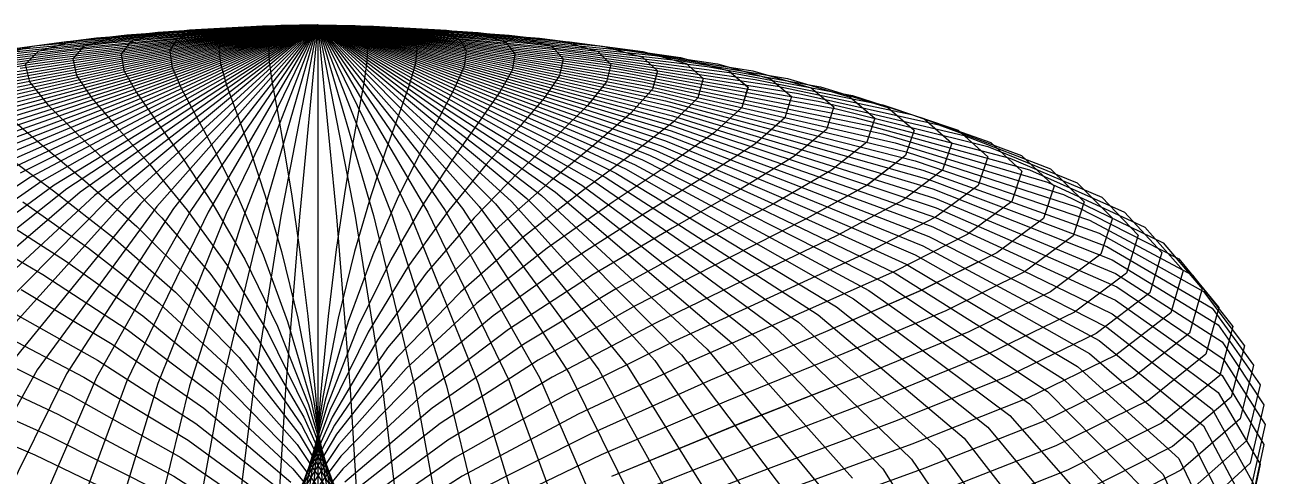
# Model space of a CAD drawing. Header units: metres. Extents: x -281 to 281, y -200 to 200.
# Drawn here: x -87 to 281.2, y 65.9 to 200 of the extents above; entities that cross this region are included whole.
import ezdxf

# ---------------------------------------------------------------- set-up
doc = ezdxf.new("R2010")
doc.units = ezdxf.units.M

msp = doc.modelspace()

# ---------------------------------------------------------------- linework, layer by layer
for p, q in [((0, 200), (-105.45, 171.45)), ((0, 200), (-105.31, 169.96)), ((0, 200), (-105.31, 172.94)), ((0, 200), (-104.87, 168.47)), ((0, 200), (-104.87, 174.43)), ((0, 200), (-104.15, 166.99)), ((0, 200), (-104.15, 175.91)), ((0, 200), (-103.15, 165.52)), ((0, 200), (-103.15, 177.38)), ((0, 200), (-101.86, 164.07)), ((0, 200), (-101.86, 178.83)), ((0, 200), (-100.29, 162.64)), ((0, 200), (-100.29, 180.26)), ((0, 200), (-98.45, 161.24)), ((0, 200), (-98.45, 181.66)), ((0, 200), (-96.33, 159.86)), ((0, 200), (-96.33, 183.04)), ((0, 200), (-93.96, 158.51)), ((0, 200), (-93.96, 184.39)), ((0, 200), (-91.32, 157.2)), ((0, 200), (-91.32, 185.7)), ((0, 200), (-88.44, 155.93)), ((0, 200), (-88.44, 186.97)), ((0, 200), (-85.31, 154.7)), ((0, 200), (-85.31, 188.2)), ((0, 200), (-81.95, 153.51)), ((0, 200), (-81.95, 189.39)), ((0, 200), (-78.36, 152.38)), ((0, 200), (-78.36, 190.52)), ((0, 200), (-74.56, 151.3)), ((0, 200), (-74.56, 191.6)), ((0, 200), (-70.56, 150.27)), ((0, 200), (-70.56, 192.63)), ((0, 200), (-66.36, 149.3)), ((0, 200), (-66.36, 193.6)), ((0, 200), (-61.98, 148.39)), ((0, 200), (-61.98, 194.51)), ((0, 200), (-57.43, 147.55)), ((0, 200), (-57.43, 195.35)), ((0, 200), (-52.72, 146.77)), ((0, 200), (-52.72, 196.13)), ((0, 200), (-47.87, 146.06)), ((0, 200), (-47.87, 196.84)), ((-27.29, 198.98), (-47.52, 197.76)), ((0, 200), (-42.89, 145.41)), ((0, 200), (-42.89, 197.49)), ((-21.92, 199.33), (-38.17, 198.42)), ((0, 200), (-37.79, 144.84)), ((0, 200), (-37.79, 198.06)), ((-28.72, 198.94), (-37.1, 197.71)), ((0, 200), (-32.59, 144.34)), ((0, 200), (-32.59, 198.56)), ((-16.5, 199.6), (-28.72, 198.94)), ((0, 200), (-27.29, 143.92)), ((0, 200), (-27.29, 198.98)), ((-19.19, 199.3), (-24.79, 198.23)), ((0, 200), (-21.92, 143.57)), ((0, 200), (-21.92, 199.33)), ((-11.02, 199.79), (-19.19, 199.3)), ((0, 200), (-16.5, 143.3)), ((0, 200), (-16.5, 199.6)), ((-9.61, 199.53), (-12.41, 198.55)), ((0, 200), (-11.02, 143.11)), ((0, 200), (-11.02, 199.79)), ((-5.52, 199.91), (-9.61, 199.53)), ((0, 200), (-5.52, 142.99)), ((0, 200), (-5.52, 199.91)), ((0, 200), (0, 199.95)), ((0, 200), (5.52, 199.91)), ((0, 200), (11.02, 199.79)), ((0, 200), (16.5, 199.6)), ((0, 200), (21.92, 199.33)), ((0, 200), (27.29, 198.98)), ((0, 200), (32.59, 198.56)), ((0, 200), (37.79, 198.06)), ((0, 200), (42.89, 197.49)), ((0, 200), (47.87, 196.84)), ((0, 200), (52.73, 196.13)), ((0, 200), (57.43, 195.35)), ((0, 200), (61.98, 194.51)), ((0, 200), (66.36, 193.6)), ((0, 200), (70.56, 192.63)), ((0, 200), (74.56, 191.6)), ((0, 200), (78.36, 190.52)), ((0, 200), (81.95, 189.39)), ((0, 200), (85.31, 188.2)), ((0, 200), (88.44, 186.97)), ((0, 200), (91.32, 185.7)), ((0, 200), (93.96, 184.39)), ((0, 200), (96.33, 183.04)), ((0, 200), (98.45, 181.66)), ((0, 200), (100.29, 180.26)), ((0, 200), (101.86, 178.83)), ((0, 200), (103.15, 177.38)), ((0, 200), (104.15, 175.91)), ((0, 200), (104.87, 174.43)), ((0, 200), (105.31, 172.94)), ((0, 200), (105.45, 171.45)), ((0, 200), (105.31, 169.96)), ((0, 200), (104.87, 168.47)), ((0, 200), (104.15, 166.99)), ((0, 200), (103.15, 165.52)), ((0, 200), (101.86, 164.07)), ((0, 200), (100.29, 162.64)), ((0, 200), (98.45, 161.24)), ((0, 200), (96.33, 159.86)), ((0, 200), (93.96, 158.51)), ((0, 200), (91.32, 157.2)), ((0, 200), (88.44, 155.93)), ((0, 200), (85.31, 154.7)), ((0, 200), (81.95, 153.51)), ((0, 200), (78.36, 152.38)), ((0, 200), (74.56, 151.3)), ((0, 200), (70.56, 150.27)), ((0, 200), (66.36, 149.3)), ((0, 200), (61.98, 148.39)), ((0, 200), (57.43, 147.55)), ((0, 200), (52.73, 146.77)), ((0, 200), (47.87, 146.06)), ((0, 200), (42.89, 145.41)), ((0, 200), (37.79, 144.84)), ((0, 200), (32.59, 144.34)), ((0, 200), (27.29, 143.92)), ((0, 200), (21.92, 143.57)), ((0, 200), (16.5, 143.3)), ((0, 200), (11.02, 143.11)), ((0, 200), (5.52, 142.99)), ((0, 200), (0, 142.95)), ((0, 200), (0, 199.95)), ((0, 200), (5.52, 199.91)), ((0, 200), (11.02, 199.79)), ((0, 200), (16.5, 199.6)), ((0, 200), (21.92, 199.33)), ((0, 200), (27.29, 198.98)), ((0, 200), (32.59, 198.56)), ((0, 200), (37.79, 198.06)), ((0, 200), (42.89, 197.49)), ((0, 200), (47.87, 196.84)), ((0, 200), (52.73, 196.13)), ((0, 200), (57.43, 195.35)), ((0, 200), (61.98, 194.51)), ((0, 200), (66.36, 193.6)), ((0, 200), (70.56, 192.63)), ((0, 200), (74.56, 191.6)), ((0, 200), (78.37, 190.52)), ((0, 200), (81.95, 189.39)), ((0, 200), (85.31, 188.2)), ((0, 200), (88.44, 186.97)), ((0, 200), (91.32, 185.7)), ((0, 200), (93.96, 184.39)), ((0, 200), (96.33, 183.04)), ((0, 200), (98.45, 181.66)), ((0, 200), (100.29, 180.26)), ((0, 200), (101.86, 178.83)), ((0, 200), (103.15, 177.38)), ((0, 200), (104.15, 175.91)), ((0, 200), (104.87, 174.43)), ((0, 200), (105.31, 172.94)), ((0, 200), (105.45, 171.45)), ((0, 200), (105.31, 169.96)), ((0, 200), (104.87, 168.47)), ((0, 200), (104.15, 166.99)), ((0, 200), (103.15, 165.52)), ((0, 200), (101.86, 164.07)), ((0, 200), (100.29, 162.64)), ((0, 200), (98.45, 161.24)), ((0, 200), (96.33, 159.86)), ((0, 200), (93.96, 158.51)), ((0, 200), (91.32, 157.2)), ((0, 200), (88.44, 155.93)), ((0, 200), (85.31, 154.7)), ((0, 200), (81.95, 153.51)), ((0, 200), (78.36, 152.38)), ((0, 200), (74.56, 151.3)), ((0, 200), (70.56, 150.27)), ((0, 200), (66.36, 149.3)), ((0, 200), (61.98, 148.39)), ((0, 200), (57.43, 147.55)), ((0, 200), (52.72, 146.77)), ((0, 200), (47.87, 146.06)), ((0, 200), (42.89, 145.41)), ((0, 200), (37.79, 144.84)), ((0, 200), (32.59, 144.34)), ((0, 200), (27.29, 143.92)), ((0, 200), (21.92, 143.57)), ((0, 200), (16.5, 143.3)), ((0, 200), (11.02, 143.11)), ((0, 200), (5.52, 142.99)), ((0, 199.95), (0, 199.6)), ((0, 199.95), (0, 199.6)), ((0, 199.6), (0, 198.65)), ((0, 199.6), (0, 198.65)), ((5.52, 199.91), (9.61, 199.53)), ((5.52, 199.91), (9.61, 199.53)), ((9.61, 199.53), (12.41, 198.55)), ((9.61, 199.53), (12.41, 198.55)), ((11.02, 199.79), (19.19, 199.3)), ((11.02, 199.79), (19.19, 199.3)), ((16.5, 199.6), (28.72, 198.94)), ((16.5, 199.6), (28.72, 198.94)), ((19.19, 199.3), (24.79, 198.23)), ((19.19, 199.3), (24.79, 198.23)), ((21.92, 199.33), (38.17, 198.42)), ((21.92, 199.33), (38.17, 198.42)), ((27.29, 198.98), (47.52, 197.76)), ((27.29, 198.98), (47.52, 197.76)), ((28.72, 198.94), (37.1, 197.71)), ((28.72, 198.94), (37.1, 197.71)), ((-57.43, 195.35), (-100, 190.89)), ((-52.72, 196.13), (-91.8, 192.37)), ((-65.8, 196.01), (-84.99, 193.57)), ((-47.87, 196.84), (-83.35, 193.71)), ((-42.89, 197.49), (-74.68, 194.93)), ((-56.73, 196.96), (-73.28, 194.91)), ((-61.38, 196.04), (-69.57, 193.53)), ((-37.79, 198.06), (-65.8, 196.01)), ((-47.52, 197.76), (-61.38, 196.04)), ((-32.59, 198.56), (-56.73, 196.96)), ((-49.31, 196.98), (-55.89, 194.7)), ((-38.17, 198.42), (-49.31, 196.98)), ((-42.05, 195.62), (-44, 192.36)), ((-37.1, 197.71), (-42.05, 195.62)), ((-28.1, 196.27), (-29.4, 193.13)), ((-24.79, 198.23), (-28.1, 196.27)), ((-14.07, 196.67), (-14.72, 193.6)), ((-12.41, 198.55), (-14.07, 196.67)), ((0, 198.65), (0, 196.8)), ((0, 198.65), (0, 196.8)), ((0, 196.8), (0, 193.75)), ((0, 196.8), (0, 193.75)), ((12.41, 198.55), (14.07, 196.67)), ((12.41, 198.55), (14.07, 196.67)), ((14.07, 196.67), (14.72, 193.6)), ((14.07, 196.67), (14.72, 193.6)), ((24.79, 198.23), (28.1, 196.27)), ((24.79, 198.23), (28.1, 196.27)), ((28.1, 196.27), (29.4, 193.13)), ((28.1, 196.27), (29.4, 193.13)), ((32.59, 198.56), (56.74, 196.96)), ((32.59, 198.56), (56.74, 196.96)), ((37.1, 197.71), (42.05, 195.62)), ((37.1, 197.71), (42.05, 195.62)), ((37.79, 198.06), (65.8, 196.01)), ((37.79, 198.06), (65.8, 196.01)), ((38.17, 198.42), (49.31, 196.98)), ((38.17, 198.42), (49.31, 196.98)), ((42.05, 195.62), (44, 192.36)), ((42.05, 195.62), (44, 192.36)), ((42.89, 197.49), (74.68, 194.93)), ((42.89, 197.49), (74.68, 194.93)), ((47.52, 197.76), (61.38, 196.04)), ((47.52, 197.76), (61.38, 196.04)), ((47.87, 196.84), (83.35, 193.71)), ((47.87, 196.84), (83.35, 193.71)), ((49.31, 196.98), (55.89, 194.7)), ((49.31, 196.98), (55.89, 194.7)), ((52.73, 196.13), (91.8, 192.37)), ((52.73, 196.13), (91.8, 192.37)), ((56.74, 196.96), (73.28, 194.91)), ((56.74, 196.96), (73.28, 194.91)), ((57.43, 195.35), (100, 190.89)), ((57.43, 195.35), (100, 190.89)), ((61.38, 196.04), (69.57, 193.53)), ((61.38, 196.04), (69.57, 193.53)), ((65.8, 196.01), (84.99, 193.57)), ((65.8, 196.01), (84.99, 193.57)), ((-74.56, 191.6), (-129.82, 183.78)), ((-70.56, 192.63), (-122.85, 185.73)), ((-66.36, 193.6), (-115.54, 187.57)), ((-61.98, 194.51), (-107.92, 189.29)), ((-83.35, 193.71), (-107.66, 190.31)), ((-74.68, 194.93), (-96.46, 192.04)), ((-84.99, 193.57), (-96.33, 190.42)), ((-83.06, 192.1), (-86.91, 188.24)), ((-73.28, 194.91), (-83.06, 192.1)), ((-69.57, 193.53), (-72.79, 189.92)), ((-55.89, 194.7), (-58.47, 191.29)), ((-44, 192.36), (-43.36, 187.65)), ((-29.4, 193.13), (-28.97, 188.51)), ((-14.72, 193.6), (-14.51, 189.03)), ((0, 193.75), (0, 189.2)), ((0, 193.75), (0, 189.2)), ((14.72, 193.6), (14.51, 189.03)), ((14.72, 193.6), (14.51, 189.03)), ((29.4, 193.13), (28.98, 188.51)), ((29.4, 193.13), (28.98, 188.51)), ((44, 192.36), (43.36, 187.65)), ((44, 192.36), (43.37, 187.65)), ((55.89, 194.7), (58.48, 191.29)), ((55.89, 194.7), (58.48, 191.29)), ((61.98, 194.51), (107.92, 189.29)), ((61.98, 194.51), (107.92, 189.29)), ((66.36, 193.6), (115.54, 187.57)), ((66.36, 193.6), (115.54, 187.57)), ((69.57, 193.53), (72.79, 189.92)), ((69.57, 193.53), (72.79, 189.92)), ((70.56, 192.63), (122.85, 185.73)), ((70.56, 192.63), (122.85, 185.73)), ((73.28, 194.91), (83.06, 192.1)), ((73.28, 194.91), (83.07, 192.1)), ((74.56, 191.6), (129.82, 183.78)), ((74.56, 191.6), (129.83, 183.78)), ((74.68, 194.93), (96.46, 192.04)), ((74.68, 194.93), (96.46, 192.04)), ((83.06, 192.1), (86.91, 188.24)), ((83.07, 192.1), (86.91, 188.24)), ((83.35, 193.71), (107.66, 190.31)), ((83.35, 193.71), (107.67, 190.31)), ((84.99, 193.57), (96.33, 190.42)), ((84.99, 193.57), (96.33, 190.42)), ((91.8, 192.37), (118.58, 188.4)), ((91.8, 192.37), (118.58, 188.4)), ((96.46, 192.04), (109.33, 188.5)), ((96.46, 192.04), (109.33, 188.5)), ((-85.31, 188.2), (-148.54, 177.34)), ((-81.95, 189.39), (-142.68, 179.58)), ((-78.36, 190.52), (-136.44, 181.73)), ((-86.91, 188.24), (-85.66, 183.03)), ((-72.79, 189.92), (-71.74, 184.91)), ((-58.47, 191.29), (-57.63, 186.45)), ((-28.97, 188.51), (-27.11, 182.1)), ((-14.51, 189.03), (-13.57, 182.66)), ((0, 189.2), (0, 182.85)), ((0, 189.2), (0, 182.85)), ((14.51, 189.03), (13.57, 182.66)), ((14.51, 189.03), (13.57, 182.66)), ((28.98, 188.51), (27.11, 182.1)), ((28.98, 188.51), (27.11, 182.1)), ((58.48, 191.29), (57.63, 186.45)), ((58.48, 191.29), (57.63, 186.45)), ((72.79, 189.92), (71.74, 184.91)), ((72.79, 189.92), (71.75, 184.91)), ((78.36, 190.52), (136.44, 181.73)), ((78.37, 190.52), (136.44, 181.73)), ((81.95, 189.39), (142.68, 179.58)), ((81.95, 189.39), (142.68, 179.58)), ((85.31, 188.2), (148.54, 177.34)), ((85.31, 188.2), (148.54, 177.34)), ((86.91, 188.24), (85.66, 183.03)), ((86.91, 188.24), (85.66, 183.03)), ((96.33, 190.42), (100.79, 186.28)), ((96.33, 190.42), (100.79, 186.28)), ((100, 190.89), (129.16, 186.31)), ((100, 190.89), (129.16, 186.31)), ((107.66, 190.31), (122.03, 186.34)), ((107.67, 190.31), (122.03, 186.34)), ((107.92, 189.29), (139.39, 184.04)), ((107.92, 189.29), (139.39, 184.04)), ((109.33, 188.5), (114.39, 184.02)), ((109.33, 188.5), (114.4, 184.02)), ((118.58, 188.4), (134.4, 183.94)), ((118.58, 188.4), (134.4, 183.94)), ((-71.74, 184.91), (-67.12, 178.2)), ((-57.63, 186.45), (-53.92, 179.87)), ((-43.36, 187.65), (-40.57, 181.17)), ((43.36, 187.65), (40.57, 181.17)), ((43.37, 187.65), (40.57, 181.17)), ((57.63, 186.45), (53.92, 179.87)), ((57.63, 186.45), (53.92, 179.87)), ((71.74, 184.91), (67.12, 178.2)), ((71.75, 184.91), (67.13, 178.2)), ((88.44, 186.97), (153.98, 175.01)), ((88.44, 186.97), (153.98, 175.01)), ((91.32, 185.7), (159, 172.6)), ((91.32, 185.7), (159, 172.6)), ((93.96, 184.39), (163.59, 170.12)), ((93.96, 184.39), (163.59, 170.12)), ((100.79, 186.28), (99.34, 180.83)), ((100.79, 186.28), (99.34, 180.83)), ((115.54, 187.57), (149.24, 181.6)), ((115.54, 187.57), (149.24, 181.6)), ((122.03, 186.34), (127.68, 181.49)), ((122.03, 186.34), (127.69, 181.49)), ((122.85, 185.73), (158.68, 179)), ((122.85, 185.73), (158.69, 179)), ((129.16, 186.31), (146.4, 181.31)), ((129.16, 186.31), (146.4, 181.31)), ((-85.66, 183.03), (-80.14, 176.17)), ((-40.57, 181.17), (-36.04, 172.63)), ((-27.11, 182.1), (-24.08, 173.61)), ((-13.57, 182.66), (-12.06, 174.2)), ((0, 182.85), (0, 174.4)), ((0, 182.85), (0, 174.4)), ((13.57, 182.66), (12.06, 174.2)), ((13.57, 182.66), (12.06, 174.2)), ((27.11, 182.1), (24.08, 173.61)), ((27.11, 182.1), (24.08, 173.61)), ((40.57, 181.17), (36.04, 172.63)), ((40.57, 181.17), (36.04, 172.63)), ((85.66, 183.03), (80.14, 176.17)), ((85.66, 183.03), (80.14, 176.17)), ((99.34, 180.83), (92.94, 173.78)), ((99.34, 180.83), (92.94, 173.78)), ((96.33, 183.04), (167.73, 167.56)), ((96.33, 183.04), (167.73, 167.56)), ((98.45, 181.66), (171.41, 164.95)), ((98.45, 181.66), (171.41, 164.95)), ((114.39, 184.02), (112.75, 178.31)), ((114.4, 184.02), (112.75, 178.31)), ((127.68, 181.49), (125.85, 175.47)), ((127.69, 181.49), (125.85, 175.47)), ((129.82, 183.78), (167.69, 176.24)), ((129.83, 183.78), (167.69, 176.24)), ((134.4, 183.94), (140.62, 178.68)), ((134.4, 183.94), (140.63, 178.68)), ((136.44, 181.73), (176.24, 173.34)), ((136.44, 181.73), (176.24, 173.34)), ((139.39, 184.04), (158, 178.47)), ((139.39, 184.04), (158, 178.47)), ((146.4, 181.31), (153.18, 175.6)), ((146.4, 181.31), (153.18, 175.6)), ((149.24, 181.6), (169.16, 175.41)), ((149.24, 181.6), (169.16, 175.41)), ((-67.12, 178.2), (-59.63, 169.49)), ((-53.92, 179.87), (-47.9, 171.25)), ((53.92, 179.87), (47.9, 171.25)), ((53.92, 179.87), (47.9, 171.25)), ((67.12, 178.2), (59.63, 169.49)), ((67.13, 178.2), (59.63, 169.49)), ((100.29, 180.26), (174.61, 162.29)), ((100.29, 180.26), (174.61, 162.29)), ((101.86, 178.83), (177.34, 159.58)), ((101.86, 178.83), (177.34, 159.58)), ((103.15, 177.38), (179.59, 156.83)), ((103.15, 177.38), (179.59, 156.83)), ((112.75, 178.31), (105.49, 171.05)), ((112.75, 178.31), (105.49, 171.05)), ((140.62, 178.68), (138.6, 172.32)), ((140.63, 178.68), (138.6, 172.32)), ((142.68, 179.58), (184.3, 170.29)), ((142.68, 179.58), (184.3, 170.29)), ((148.54, 177.34), (191.86, 167.12)), ((148.54, 177.34), (191.86, 167.12)), ((158, 178.47), (165.31, 172.26)), ((158, 178.47), (165.32, 172.26)), ((158.68, 179), (179.86, 172.14)), ((158.69, 179), (179.86, 172.14)), ((-92.94, 173.78), (-82.57, 164.84)), ((-80.14, 176.17), (-71.2, 167.35)), ((-24.08, 173.61), (-20.18, 162.74)), ((-12.06, 174.2), (-10.1, 163.35)), ((0, 174.4), (0, 163.55)), ((0, 174.4), (0, 163.55)), ((12.06, 174.2), (10.1, 163.35)), ((12.06, 174.2), (10.1, 163.35)), ((24.08, 173.61), (20.18, 162.74)), ((24.08, 173.61), (20.18, 162.74)), ((80.14, 176.17), (71.2, 167.35)), ((80.14, 176.17), (71.2, 167.35)), ((92.94, 173.78), (82.57, 164.84)), ((92.94, 173.78), (82.57, 164.84)), ((104.15, 175.91), (181.34, 154.05)), ((104.15, 175.91), (181.34, 154.05)), ((104.87, 174.43), (182.59, 151.24)), ((104.87, 174.43), (182.59, 151.24)), ((125.85, 175.47), (117.74, 167.97)), ((125.85, 175.47), (117.74, 167.97)), ((153.18, 175.6), (150.97, 168.87)), ((153.18, 175.6), (150.98, 168.87)), ((153.98, 175.01), (198.89, 163.81)), ((153.98, 175.01), (198.89, 163.81)), ((167.69, 176.24), (190.07, 168.68)), ((167.69, 176.24), (190.07, 168.68)), ((169.16, 175.41), (177, 168.68)), ((169.16, 175.41), (177, 168.68)), ((176.24, 173.34), (199.76, 165.04)), ((176.24, 173.34), (199.76, 165.04)), ((-59.63, 169.49), (-49.96, 158.49)), ((-47.9, 171.25), (-40.14, 160.31)), ((-36.04, 172.63), (-30.2, 161.72)), ((36.04, 172.63), (30.2, 161.72)), ((36.04, 172.63), (30.2, 161.72)), ((47.9, 171.25), (40.14, 160.3)), ((47.9, 171.25), (40.14, 160.3)), ((59.63, 169.49), (49.97, 158.49)), ((59.63, 169.49), (49.97, 158.49)), ((105.49, 171.05), (93.71, 161.95)), ((105.49, 171.05), (93.71, 161.95)), ((105.31, 172.94), (183.35, 148.43)), ((105.31, 172.94), (183.35, 148.43)), ((105.31, 169.96), (183.35, 142.77)), ((105.31, 169.96), (183.35, 142.77)), ((105.45, 171.45), (183.6, 145.6)), ((105.45, 171.45), (183.6, 145.6)), ((138.6, 172.32), (129.68, 164.56)), ((138.6, 172.32), (129.68, 164.56)), ((159, 172.6), (205.38, 160.4)), ((159, 172.6), (205.38, 160.4)), ((165.31, 172.26), (162.93, 165.14)), ((165.32, 172.26), (162.94, 165.14)), ((163.59, 170.12), (211.3, 156.88)), ((163.59, 170.12), (211.3, 156.88)), ((179.86, 172.14), (188.19, 164.85)), ((179.86, 172.14), (188.19, 164.85)), ((184.3, 170.29), (208.9, 161.21)), ((184.3, 170.29), (208.9, 161.21)), ((-71.2, 167.35), (-59.66, 156.28)), ((71.2, 167.35), (59.66, 156.28)), ((71.2, 167.35), (59.66, 156.28)), ((104.15, 166.99), (181.34, 137.15)), ((104.15, 166.99), (181.34, 137.15)), ((117.74, 167.97), (104.6, 158.7)), ((117.74, 167.97), (104.6, 158.7)), ((104.87, 168.47), (182.59, 139.96)), ((104.87, 168.47), (182.59, 139.95)), ((150.97, 168.87), (141.25, 160.83)), ((150.98, 168.87), (141.25, 160.83)), ((167.73, 167.56), (216.65, 153.27)), ((167.73, 167.56), (216.65, 153.26)), ((177, 168.68), (174.45, 161.12)), ((177, 168.68), (174.45, 161.12)), ((190.07, 168.68), (198.87, 160.8)), ((190.07, 168.68), (198.88, 160.8)), ((191.86, 167.12), (217.46, 157.23)), ((191.86, 167.12), (217.47, 157.23)), ((-82.57, 164.84), (-69.18, 153.69)), ((-20.18, 162.74), (-15.68, 149.18)), ((-10.1, 163.35), (-7.85, 149.79)), ((0, 163.55), (0, 150)), ((0, 163.55), (0, 150)), ((10.1, 163.35), (7.85, 149.79)), ((10.1, 163.35), (7.85, 149.79)), ((20.18, 162.74), (15.68, 149.18)), ((20.18, 162.74), (15.68, 149.18)), ((82.57, 164.84), (69.18, 153.69)), ((82.57, 164.84), (69.18, 153.69)), ((100.29, 162.64), (174.61, 128.91)), ((100.29, 162.64), (174.61, 128.91)), ((101.86, 164.07), (177.34, 131.62)), ((101.86, 164.07), (177.34, 131.62)), ((103.15, 165.52), (179.59, 134.37)), ((103.15, 165.52), (179.59, 134.37)), ((129.68, 164.56), (115.2, 155.11)), ((129.68, 164.56), (115.2, 155.11)), ((162.93, 165.14), (152.44, 156.78)), ((162.94, 165.14), (152.44, 156.78)), ((171.41, 164.95), (221.4, 149.57)), ((171.41, 164.95), (221.4, 149.56)), ((174.61, 162.29), (225.54, 145.79)), ((174.61, 162.29), (225.54, 145.79)), ((188.19, 164.85), (185.48, 156.84)), ((188.19, 164.85), (185.48, 156.84)), ((198.89, 163.81), (225.43, 153.09)), ((198.89, 163.81), (225.44, 153.08)), ((199.76, 165.04), (209.01, 156.53)), ((199.76, 165.04), (209.01, 156.53)), ((-93.71, 161.95), (-78.52, 150.71)), ((-49.96, 158.49), (-38.82, 144.89)), ((-40.14, 160.31), (-31.19, 146.72)), ((-30.2, 161.72), (-23.46, 148.15)), ((30.2, 161.72), (23.47, 148.15)), ((30.2, 161.72), (23.47, 148.15)), ((40.14, 160.3), (31.19, 146.72)), ((40.14, 160.3), (31.19, 146.72)), ((49.97, 158.49), (38.82, 144.89)), ((49.97, 158.49), (38.82, 144.89)), ((93.71, 161.95), (78.52, 150.71)), ((93.71, 161.95), (78.52, 150.71)), ((104.6, 158.7), (87.64, 147.36)), ((104.6, 158.7), (87.64, 147.36)), ((93.96, 158.51), (163.59, 121.08)), ((93.96, 158.51), (163.59, 121.08)), ((96.33, 159.86), (167.73, 123.64)), ((96.33, 159.86), (167.73, 123.64)), ((98.45, 161.24), (171.41, 126.25)), ((98.45, 161.24), (171.4, 126.25)), ((141.25, 160.83), (125.48, 151.17)), ((141.25, 160.83), (125.49, 151.17)), ((174.45, 161.12), (163.21, 152.43)), ((174.45, 161.12), (163.22, 152.43)), ((177.34, 159.58), (229.07, 141.95)), ((177.34, 159.58), (229.07, 141.95)), ((198.87, 160.8), (196.01, 152.3)), ((198.88, 160.8), (196.01, 152.29)), ((205.38, 160.4), (232.79, 148.8)), ((205.38, 160.4), (232.79, 148.8)), ((208.9, 161.21), (218.57, 152.05)), ((208.9, 161.21), (218.57, 152.05)), ((-85.31, 154.7), (-148.54, 113.86)), ((-59.66, 156.28), (-46.35, 142.66)), ((59.66, 156.28), (46.35, 142.66)), ((59.66, 156.28), (46.35, 142.66)), ((85.31, 154.7), (148.54, 113.86)), ((85.31, 154.7), (148.53, 113.86)), ((88.44, 155.93), (153.98, 116.19)), ((88.44, 155.93), (153.98, 116.19)), ((91.32, 157.2), (159, 118.6)), ((91.32, 157.2), (159, 118.6)), ((115.2, 155.11), (96.53, 143.65)), ((115.2, 155.11), (96.53, 143.65)), ((152.44, 156.78), (135.43, 146.9)), ((152.44, 156.78), (135.43, 146.9)), ((185.48, 156.84), (173.54, 147.79)), ((185.48, 156.84), (173.54, 147.79)), ((179.59, 156.83), (231.97, 138.06)), ((179.59, 156.83), (231.97, 138.05)), ((209.01, 156.53), (206, 147.51)), ((209.01, 156.53), (206, 147.51)), ((211.3, 156.88), (239.5, 144.38)), ((211.3, 156.88), (239.5, 144.38)), ((217.46, 157.23), (227.54, 147.38)), ((217.47, 157.23), (227.54, 147.38)), ((-81.95, 153.51), (-142.68, 111.62)), ((-78.36, 152.38), (-136.44, 109.47)), ((-74.56, 151.3), (-129.82, 107.42)), ((-69.18, 153.69), (-53.75, 140.04)), ((69.18, 153.69), (53.76, 140.04)), ((69.18, 153.69), (53.76, 140.04)), ((74.56, 151.3), (129.82, 107.42)), ((74.56, 151.3), (129.82, 107.42)), ((78.36, 152.38), (136.44, 109.47)), ((78.36, 152.38), (136.44, 109.47)), ((81.95, 153.51), (142.68, 111.62)), ((81.95, 153.51), (142.68, 111.62)), ((125.48, 151.17), (105.14, 139.59)), ((125.49, 151.17), (105.14, 139.59)), ((163.21, 152.43), (145, 142.31)), ((163.22, 152.43), (145, 142.31)), ((181.34, 154.05), (234.23, 134.12)), ((181.34, 154.05), (234.23, 134.12)), ((182.59, 151.24), (235.85, 130.15)), ((182.59, 151.24), (235.85, 130.15)), ((196.01, 152.3), (183.39, 142.87)), ((196.01, 152.29), (183.39, 142.87)), ((218.57, 152.05), (215.42, 142.49)), ((218.57, 152.05), (215.43, 142.49)), ((216.65, 153.27), (245.56, 139.85)), ((216.65, 153.26), (245.56, 139.85)), ((225.43, 153.09), (235.88, 142.52)), ((225.44, 153.08), (235.88, 142.52)), ((-70.56, 150.27), (-122.85, 105.47)), ((-66.36, 149.3), (-115.54, 103.63)), ((-61.98, 148.39), (-107.92, 101.91)), ((-57.43, 147.55), (-100, 100.31)), ((-87.64, 147.36), (-68.1, 133.65)), ((-78.52, 150.71), (-61.01, 137.03)), ((-23.46, 148.15), (-16.26, 131.62)), ((-15.68, 149.18), (-10.87, 132.64)), ((-7.85, 149.79), (-5.44, 133.25)), ((0, 150), (0, 133.45)), ((0, 150), (0, 133.45)), ((7.85, 149.79), (5.44, 133.25)), ((7.85, 149.79), (5.44, 133.25)), ((15.68, 149.18), (10.87, 132.64)), ((15.68, 149.18), (10.87, 132.64)), ((23.47, 148.15), (16.26, 131.62)), ((23.47, 148.15), (16.26, 131.62)), ((57.43, 147.55), (100, 100.31)), ((57.43, 147.55), (99.99, 100.31)), ((78.52, 150.71), (61.01, 137.03)), ((78.52, 150.71), (61.01, 137.03)), ((61.98, 148.39), (107.92, 101.91)), ((61.98, 148.39), (107.92, 101.91)), ((66.36, 149.3), (115.54, 103.63)), ((66.36, 149.3), (115.54, 103.63)), ((87.64, 147.36), (68.1, 133.65)), ((87.64, 147.36), (68.1, 133.65)), ((70.56, 150.27), (122.85, 105.47)), ((70.56, 150.27), (122.85, 105.47)), ((173.54, 147.79), (154.17, 137.41)), ((173.54, 147.79), (154.17, 137.41)), ((183.35, 148.43), (236.83, 126.15)), ((183.35, 148.43), (236.83, 126.15)), ((206, 147.51), (192.73, 137.69)), ((206, 147.51), (192.74, 137.69)), ((221.4, 149.57), (250.95, 135.2)), ((221.4, 149.56), (250.95, 135.2)), ((227.54, 147.38), (224.26, 137.26)), ((227.54, 147.38), (224.26, 137.26)), ((232.79, 148.8), (243.57, 137.5)), ((232.79, 148.8), (243.57, 137.5)), ((-96.52, 143.65), (-75, 129.9)), ((-52.72, 146.77), (-91.8, 98.83)), ((-47.87, 146.06), (-83.35, 97.49)), ((-42.89, 145.41), (-74.68, 96.27)), ((-37.79, 144.84), (-65.8, 95.19)), ((-32.59, 144.34), (-56.74, 94.24)), ((-27.29, 143.92), (-47.52, 93.44)), ((-38.82, 144.89), (-26.9, 128.39)), ((-31.19, 146.72), (-21.61, 130.2)), ((31.19, 146.72), (21.61, 130.2)), ((31.19, 146.72), (21.61, 130.2)), ((38.82, 144.89), (26.9, 128.39)), ((38.82, 144.89), (26.9, 128.39)), ((27.29, 143.92), (47.52, 93.44)), ((27.29, 143.92), (47.52, 93.44)), ((32.59, 144.34), (56.74, 94.24)), ((32.59, 144.34), (56.73, 94.24)), ((37.79, 144.84), (65.8, 95.19)), ((37.79, 144.84), (65.8, 95.19)), ((42.89, 145.41), (74.68, 96.27)), ((42.89, 145.41), (74.68, 96.27)), ((47.87, 146.06), (83.35, 97.49)), ((47.87, 146.06), (83.35, 97.49)), ((52.72, 146.77), (91.8, 98.83)), ((52.73, 146.77), (91.8, 98.83)), ((96.53, 143.65), (75, 129.9)), ((96.53, 143.65), (75, 129.9)), ((135.43, 146.9), (113.47, 135.19)), ((135.43, 146.9), (113.47, 135.19)), ((183.6, 145.6), (237.15, 122.15)), ((183.6, 145.6), (237.15, 122.15)), ((225.54, 145.79), (255.64, 130.47)), ((225.54, 145.79), (255.64, 130.46)), ((239.5, 144.38), (250.6, 132.32)), ((239.5, 144.38), (250.6, 132.32)), ((-53.75, 140.04), (-37.25, 123.59)), ((-46.35, 142.66), (-32.12, 126.18)), ((-21.92, 143.57), (-38.17, 92.78)), ((-16.5, 143.3), (-28.72, 92.26)), ((-11.02, 143.11), (-19.19, 91.9)), ((-5.52, 142.99), (-9.61, 91.67)), ((0, 142.95), (0, 91.6)), ((5.52, 142.99), (9.61, 91.67)), ((5.52, 142.99), (9.61, 91.67)), ((11.02, 143.11), (19.19, 91.9)), ((11.02, 143.11), (19.19, 91.9)), ((16.5, 143.3), (28.72, 92.26)), ((16.5, 143.3), (28.72, 92.26)), ((21.92, 143.57), (38.17, 92.78)), ((21.92, 143.57), (38.17, 92.78)), ((46.35, 142.66), (32.12, 126.18)), ((46.35, 142.66), (32.12, 126.18)), ((53.76, 140.04), (37.25, 123.59)), ((53.76, 140.04), (37.25, 123.59)), ((145, 142.31), (121.49, 130.46)), ((145, 142.31), (121.49, 130.46)), ((183.39, 142.87), (162.92, 132.22)), ((183.39, 142.87), (162.92, 132.22)), ((182.59, 139.96), (235.85, 114.15)), ((182.59, 139.95), (235.85, 114.15)), ((183.35, 142.77), (236.83, 118.15)), ((183.35, 142.77), (236.82, 118.15)), ((215.42, 142.49), (201.55, 132.25)), ((215.43, 142.49), (201.55, 132.25)), ((229.07, 141.95), (259.64, 125.65)), ((229.07, 141.95), (259.64, 125.65)), ((235.88, 142.52), (232.48, 131.82)), ((235.88, 142.52), (232.48, 131.82)), ((-105.14, 139.59), (-81.7, 125.8)), ((-61.01, 137.03), (-42.28, 120.61)), ((61.01, 137.03), (42.28, 120.61)), ((61.01, 137.03), (42.28, 120.61)), ((105.14, 139.59), (81.7, 125.8)), ((105.14, 139.59), (81.7, 125.8)), ((154.17, 137.41), (129.18, 125.41)), ((154.17, 137.41), (129.18, 125.41)), ((192.73, 137.69), (171.22, 126.75)), ((192.74, 137.69), (171.22, 126.75)), ((181.34, 137.15), (234.23, 110.18)), ((181.34, 137.15), (234.23, 110.18)), ((224.26, 137.26), (209.82, 126.58)), ((224.26, 137.26), (209.82, 126.58)), ((231.97, 138.06), (262.93, 120.76)), ((231.97, 138.05), (262.93, 120.76)), ((243.57, 137.5), (240.06, 126.2)), ((243.57, 137.5), (240.06, 126.2)), ((245.56, 139.85), (256.93, 127.01)), ((245.56, 139.85), (256.94, 127.01)), ((-68.1, 133.65), (-47.19, 117.26)), ((-10.87, 132.64), (-6.02, 112.81)), ((-5.44, 133.25), (-3.01, 113.4)), ((0, 133.45), (0, 113.6)), ((0, 133.45), (0, 113.6)), ((5.44, 133.25), (3.01, 113.4)), ((5.44, 133.25), (3.01, 113.4)), ((10.87, 132.64), (6.02, 112.81)), ((10.87, 132.64), (6.02, 112.81)), ((68.1, 133.65), (47.19, 117.26)), ((68.1, 133.65), (47.19, 117.26)), ((113.47, 135.19), (88.17, 121.35)), ((113.47, 135.19), (88.17, 121.35)), ((179.59, 134.37), (231.97, 106.24)), ((179.59, 134.37), (231.97, 106.24)), ((234.23, 134.12), (265.49, 115.82)), ((234.23, 134.12), (265.49, 115.82)), ((250.95, 135.2), (262.57, 121.57)), ((250.95, 135.2), (262.57, 121.57)), ((-75, 129.9), (-51.97, 113.55)), ((-21.61, 130.2), (-11.98, 110.45)), ((-16.26, 131.62), (-9.01, 111.83)), ((16.26, 131.62), (9.01, 111.83)), ((16.26, 131.62), (9.01, 111.83)), ((21.61, 130.2), (11.98, 110.45)), ((21.61, 130.2), (11.98, 110.45)), ((75, 129.9), (51.98, 113.55)), ((75, 129.9), (51.98, 113.55)), ((121.49, 130.46), (94.4, 116.57)), ((121.49, 130.46), (94.4, 116.57)), ((162.92, 132.22), (136.51, 120.06)), ((162.92, 132.22), (136.51, 120.05)), ((174.61, 128.91), (225.54, 98.51)), ((174.61, 128.91), (225.54, 98.51)), ((177.34, 131.62), (229.07, 102.35)), ((177.34, 131.62), (229.07, 102.35)), ((201.55, 132.25), (179.05, 121.02)), ((201.55, 132.25), (179.06, 121.02)), ((232.48, 131.82), (217.51, 120.69)), ((232.48, 131.82), (217.51, 120.69)), ((235.85, 130.15), (267.33, 110.83)), ((235.85, 130.15), (267.33, 110.83)), ((250.6, 132.32), (246.99, 120.4)), ((250.6, 132.32), (246.99, 120.4)), ((255.64, 130.47), (267.48, 116.01)), ((255.64, 130.46), (267.49, 116.01)), ((-81.7, 125.8), (-56.62, 109.49)), ((-32.12, 126.18), (-17.8, 106.55)), ((-26.9, 128.39), (-14.91, 108.69)), ((26.9, 128.39), (14.91, 108.69)), ((26.9, 128.39), (14.91, 108.69)), ((32.12, 126.18), (17.8, 106.55)), ((32.12, 126.18), (17.8, 106.55)), ((81.7, 125.8), (56.62, 109.49)), ((81.7, 125.8), (56.62, 109.49)), ((129.18, 125.41), (100.37, 111.47)), ((129.18, 125.41), (100.37, 111.47)), ((171.22, 126.75), (143.46, 114.42)), ((171.22, 126.75), (143.47, 114.42)), ((171.4, 126.25), (221.4, 94.73)), ((171.41, 126.25), (221.4, 94.73)), ((209.82, 126.58), (186.4, 115.04)), ((209.82, 126.58), (186.4, 115.04)), ((240.06, 126.2), (224.6, 114.6)), ((240.06, 126.2), (224.6, 114.6)), ((236.83, 126.15), (268.43, 105.82)), ((236.83, 126.15), (268.43, 105.82)), ((256.93, 127.01), (253.23, 114.45)), ((256.94, 127.01), (253.24, 114.45)), ((259.64, 125.65), (271.67, 110.37)), ((259.64, 125.65), (271.67, 110.37)), ((-37.25, 123.59), (-20.64, 104.04)), ((37.25, 123.59), (20.64, 104.04)), ((37.25, 123.59), (20.64, 104.04)), ((167.73, 123.64), (216.65, 91.03)), ((167.73, 123.64), (216.65, 91.03)), ((237.15, 122.15), (268.8, 100.8)), ((237.15, 122.15), (268.8, 100.8)), ((262.57, 121.57), (258.79, 108.35)), ((262.57, 121.57), (258.79, 108.35)), ((-88.17, 121.35), (-61.1, 105.09)), ((-42.28, 120.61), (-23.43, 101.15)), ((42.28, 120.61), (23.43, 101.15)), ((42.28, 120.61), (23.43, 101.15)), ((88.17, 121.35), (61.1, 105.09)), ((88.17, 121.35), (61.1, 105.09)), ((136.51, 120.06), (106.07, 106.07)), ((136.51, 120.05), (106.07, 106.07)), ((179.05, 121.02), (150.03, 108.5)), ((179.06, 121.02), (150.03, 108.5)), ((159, 118.6), (205.38, 83.9)), ((159, 118.6), (205.38, 83.9)), ((163.59, 121.08), (211.3, 87.42)), ((163.59, 121.08), (211.3, 87.42)), ((217.51, 120.69), (193.23, 108.83)), ((217.51, 120.69), (193.23, 108.83)), ((246.99, 120.4), (231.08, 108.32)), ((246.99, 120.4), (231.08, 108.32)), ((236.82, 118.15), (268.43, 95.77)), ((236.83, 118.15), (268.43, 95.78)), ((262.93, 120.76), (275.1, 104.64)), ((262.93, 120.76), (275.1, 104.64)), ((-94.4, 116.57), (-65.42, 100.36)), ((-47.19, 117.26), (-26.15, 97.91)), ((47.19, 117.26), (26.15, 97.9)), ((47.19, 117.26), (26.15, 97.9)), ((94.4, 116.57), (65.42, 100.36)), ((94.4, 116.57), (65.42, 100.36)), ((143.46, 114.42), (111.47, 100.37)), ((143.47, 114.42), (111.47, 100.37)), ((153.98, 116.19), (198.89, 80.49)), ((153.98, 116.19), (198.89, 80.48)), ((186.4, 115.04), (156.18, 102.34)), ((186.4, 115.04), (156.18, 102.34)), ((224.6, 114.6), (199.53, 102.4)), ((224.6, 114.6), (199.53, 102.4)), ((253.23, 114.45), (236.93, 101.87)), ((253.24, 114.45), (236.93, 101.87)), ((267.48, 116.01), (263.63, 102.14)), ((267.49, 116.01), (263.63, 102.14)), ((265.49, 115.82), (277.79, 98.85)), ((265.49, 115.82), (277.79, 98.85)), ((-100.37, 111.47), (-69.56, 95.31)), ((-51.97, 113.55), (-28.8, 94.31)), ((-9.01, 111.83), (-2.14, 88.47)), ((-6.02, 112.81), (-1.43, 89.4)), ((-3.01, 113.4), (-0.71, 89.96)), ((0, 113.6), (0, 90.15)), ((0, 113.6), (0, 90.15)), ((3.01, 113.4), (0.71, 89.96)), ((3.01, 113.4), (0.71, 89.96)), ((6.02, 112.81), (1.43, 89.4)), ((6.02, 112.81), (1.43, 89.4)), ((9.01, 111.83), (2.14, 88.47)), ((9.01, 111.83), (2.14, 88.47)), ((51.98, 113.55), (28.8, 94.31)), ((51.98, 113.55), (28.8, 94.31)), ((100.37, 111.47), (69.56, 95.31)), ((100.37, 111.47), (69.56, 95.31)), ((142.68, 111.62), (184.3, 74.01)), ((142.68, 111.62), (184.3, 74.01)), ((148.53, 113.86), (191.86, 77.18)), ((148.54, 113.86), (191.86, 77.18)), ((235.85, 114.15), (267.33, 90.77)), ((235.85, 114.15), (267.33, 90.76)), ((267.33, 110.83), (279.71, 93.01)), ((267.33, 110.83), (279.71, 93.01)), ((-56.62, 109.49), (-31.37, 90.37)), ((-14.91, 108.69), (-3.53, 85.5)), ((-11.98, 110.45), (-2.84, 87.17)), ((11.98, 110.45), (2.84, 87.17)), ((11.98, 110.45), (2.84, 87.17)), ((14.91, 108.69), (3.53, 85.5)), ((14.91, 108.69), (3.53, 85.5)), ((56.62, 109.49), (31.37, 90.37)), ((56.62, 109.49), (31.37, 90.37)), ((150.03, 108.5), (116.57, 94.4)), ((150.03, 108.5), (116.57, 94.4)), ((129.82, 107.42), (167.69, 68.06)), ((129.82, 107.42), (167.69, 68.06)), ((136.44, 109.47), (176.24, 70.96)), ((136.44, 109.47), (176.24, 70.96)), ((193.23, 108.83), (161.91, 95.93)), ((193.23, 108.83), (161.91, 95.93)), ((231.08, 108.32), (205.29, 95.77)), ((231.08, 108.32), (205.29, 95.77)), ((234.23, 110.18), (265.49, 85.78)), ((234.23, 110.18), (265.49, 85.78)), ((258.79, 108.35), (242.12, 95.27)), ((258.79, 108.35), (242.12, 95.27)), ((271.67, 110.37), (267.75, 95.81)), ((271.67, 110.37), (267.76, 95.81)), ((-106.07, 106.07), (-73.5, 89.96)), ((-61.1, 105.09), (-33.86, 86.1)), ((-20.64, 104.04), (-4.89, 81.08)), ((-17.8, 106.55), (-4.22, 83.47)), ((17.8, 106.55), (4.22, 83.47)), ((17.8, 106.55), (4.22, 83.47)), ((20.64, 104.04), (4.89, 81.08)), ((20.64, 104.04), (4.89, 81.08)), ((61.1, 105.09), (33.86, 86.1)), ((61.1, 105.09), (33.86, 86.1)), ((106.07, 106.07), (73.5, 89.96)), ((106.07, 106.07), (73.5, 89.95)), ((115.54, 103.63), (149.24, 62.7)), ((115.54, 103.63), (149.24, 62.7)), ((122.85, 105.47), (158.68, 65.3)), ((122.85, 105.47), (158.68, 65.3)), ((231.97, 106.24), (262.93, 80.84)), ((231.97, 106.24), (262.93, 80.84)), ((268.43, 105.82), (280.86, 87.14)), ((268.43, 105.82), (280.86, 87.14)), ((275.1, 104.64), (271.14, 89.4)), ((275.1, 104.64), (271.14, 89.4)), ((-111.47, 100.37), (-77.25, 84.32)), ((-65.42, 100.36), (-36.25, 81.51)), ((-23.43, 101.15), (-5.55, 78.35)), ((23.43, 101.15), (5.55, 78.35)), ((23.43, 101.15), (5.55, 78.35)), ((65.42, 100.36), (36.25, 81.51)), ((65.42, 100.36), (36.25, 81.51)), ((111.47, 100.37), (77.25, 84.32)), ((111.47, 100.37), (77.25, 84.32)), ((99.99, 100.31), (129.16, 57.99)), ((100, 100.31), (129.16, 57.99)), ((107.92, 101.91), (139.39, 60.26)), ((107.92, 101.91), (139.39, 60.26)), ((156.18, 102.34), (121.35, 88.17)), ((156.18, 102.34), (121.35, 88.17)), ((199.53, 102.4), (167.19, 89.3)), ((199.53, 102.4), (167.19, 89.3)), ((236.93, 101.87), (210.48, 88.97)), ((236.93, 101.87), (210.48, 88.97)), ((229.07, 102.35), (259.64, 75.95)), ((229.07, 102.35), (259.64, 75.95)), ((263.63, 102.14), (246.66, 88.53)), ((263.63, 102.14), (246.66, 88.53)), ((268.8, 100.8), (281.25, 81.25)), ((268.8, 100.8), (281.25, 81.25)), ((-83.35, 97.49), (-107.66, 53.99)), ((-74.68, 96.27), (-96.46, 52.26)), ((-26.15, 97.91), (-6.2, 75.27)), ((26.15, 97.9), (6.2, 75.27)), ((26.15, 97.9), (6.2, 75.27)), ((74.68, 96.27), (96.46, 52.26)), ((74.68, 96.27), (96.46, 52.26)), ((83.35, 97.49), (107.66, 53.99)), ((83.35, 97.49), (107.66, 53.99)), ((91.8, 98.83), (118.58, 55.9)), ((91.8, 98.83), (118.57, 55.9)), ((161.91, 95.93), (125.8, 81.7)), ((161.91, 95.93), (125.8, 81.69)), ((205.29, 95.77), (172.01, 82.47)), ((205.29, 95.77), (172.01, 82.47)), ((225.54, 98.51), (255.64, 71.13)), ((225.54, 98.51), (255.64, 71.13)), ((267.75, 95.81), (250.51, 81.68)), ((267.76, 95.81), (250.51, 81.68)), ((268.43, 95.78), (280.86, 75.36)), ((268.43, 95.77), (280.86, 75.36)), ((277.79, 98.85), (273.79, 82.91)), ((277.79, 98.85), (273.79, 82.91)), ((-116.57, 94.4), (-80.78, 78.4)), ((-65.8, 95.19), (-84.99, 50.73)), ((-56.74, 94.24), (-73.28, 49.39)), ((-69.56, 95.31), (-38.54, 76.61)), ((-47.52, 93.44), (-61.38, 48.26)), ((-38.17, 92.78), (-49.31, 47.32)), ((-28.72, 92.26), (-37.1, 46.59)), ((-28.8, 94.31), (-6.82, 71.86)), ((28.8, 94.31), (6.82, 71.86)), ((28.8, 94.31), (6.82, 71.86)), ((28.72, 92.26), (37.1, 46.59)), ((28.72, 92.26), (37.1, 46.59)), ((38.17, 92.78), (49.31, 47.32)), ((38.17, 92.78), (49.31, 47.32)), ((69.56, 95.31), (38.54, 76.61)), ((69.56, 95.31), (38.54, 76.61)), ((47.52, 93.44), (61.38, 48.26)), ((47.52, 93.44), (61.38, 48.26)), ((56.73, 94.24), (73.28, 49.39)), ((56.74, 94.24), (73.28, 49.39)), ((65.8, 95.19), (84.99, 50.73)), ((65.8, 95.19), (84.99, 50.73)), ((116.57, 94.4), (80.78, 78.4)), ((116.57, 94.4), (80.78, 78.4)), ((242.12, 95.27), (215.1, 82.01)), ((242.12, 95.27), (215.1, 82)), ((221.4, 94.73), (250.95, 66.4)), ((221.4, 94.73), (250.95, 66.4)), ((279.71, 93.01), (275.68, 76.37)), ((279.71, 93.01), (275.68, 76.37)), ((-73.5, 89.96), (-40.73, 71.42)), ((-31.37, 90.37), (-7.43, 68.13)), ((-19.19, 91.9), (-24.79, 46.07)), ((-9.61, 91.67), (-12.41, 45.75)), ((2.14, 88.47), (-3.94, 61.25)), ((2.14, 88.47), (-3.94, 61.25)), ((1.43, 89.4), (-2.63, 62.11)), ((1.43, 89.4), (-2.63, 62.11)), ((-2.14, 88.47), (3.94, 61.25)), ((-1.43, 89.4), (2.63, 62.11)), ((0.71, 89.96), (-1.32, 62.63)), ((0.71, 89.96), (-1.32, 62.63)), ((-0.71, 89.96), (1.32, 62.63)), ((0, 91.6), (0, 45.65)), ((0, 90.15), (0, 62.8)), ((0, 90.15), (0, 62.8)), ((31.37, 90.37), (7.43, 68.13)), ((31.37, 90.37), (7.43, 68.13)), ((9.61, 91.67), (12.41, 45.75)), ((9.61, 91.67), (12.41, 45.75)), ((19.19, 91.9), (24.79, 46.07)), ((19.19, 91.9), (24.79, 46.07)), ((73.5, 89.96), (40.73, 71.42)), ((73.5, 89.95), (40.73, 71.42)), ((167.19, 89.3), (129.9, 75)), ((167.19, 89.3), (129.9, 75)), ((210.48, 88.97), (176.36, 75.45)), ((210.48, 88.97), (176.36, 75.45)), ((216.65, 91.03), (245.56, 61.75)), ((216.65, 91.03), (245.56, 61.75)), ((246.66, 88.53), (219.12, 74.9)), ((246.66, 88.53), (219.12, 74.9)), ((271.14, 89.4), (253.68, 74.73)), ((271.14, 89.4), (253.68, 74.73)), ((267.33, 90.77), (279.71, 69.49)), ((267.33, 90.76), (279.71, 69.49)), ((-121.35, 88.17), (-84.1, 72.24)), ((-33.86, 86.1), (-8.02, 64.08)), ((3.53, 85.5), (-6.52, 58.51)), ((3.53, 85.5), (-6.52, 58.51)), ((2.84, 87.17), (-5.24, 60.05)), ((2.84, 87.17), (-5.24, 60.05)), ((-3.53, 85.5), (6.52, 58.51)), ((-2.84, 87.17), (5.24, 60.05)), ((33.86, 86.1), (8.02, 64.08)), ((33.86, 86.1), (8.02, 64.08)), ((121.35, 88.17), (84.1, 72.24)), ((121.35, 88.17), (84.1, 72.24)), ((211.3, 87.42), (239.5, 57.22)), ((211.3, 87.42), (239.5, 57.22)), ((265.49, 85.78), (277.79, 63.65)), ((265.49, 85.78), (277.79, 63.65)), ((280.86, 87.14), (276.82, 69.79)), ((280.86, 87.14), (276.82, 69.79)), ((-77.25, 84.32), (-42.81, 65.95)), ((-36.25, 81.51), (-8.59, 59.73)), ((4.89, 81.08), (-9.03, 54.43)), ((4.89, 81.08), (-9.03, 54.43)), ((4.22, 83.47), (-7.79, 56.63)), ((4.22, 83.47), (-7.79, 56.63)), ((-4.89, 81.08), (9.03, 54.43)), ((-4.22, 83.47), (7.79, 56.63)), ((36.25, 81.51), (8.59, 59.73)), ((36.25, 81.51), (8.59, 59.73)), ((77.25, 84.32), (42.8, 65.95)), ((77.25, 84.32), (42.81, 65.95)), ((125.8, 81.7), (87.18, 65.83)), ((125.8, 81.69), (87.18, 65.83)), ((172.01, 82.47), (133.65, 68.1)), ((172.01, 82.47), (133.65, 68.1)), ((215.1, 82.01), (180.23, 68.27)), ((215.1, 82), (180.23, 68.27)), ((205.38, 83.9), (232.79, 52.8)), ((205.38, 83.9), (232.79, 52.8)), ((250.51, 81.68), (222.55, 67.67)), ((250.51, 81.68), (222.55, 67.67)), ((273.79, 82.91), (256.16, 67.7)), ((273.79, 82.91), (256.16, 67.7)), ((281.25, 81.25), (277.2, 63.2)), ((281.25, 81.25), (277.2, 63.2)), ((-80.78, 78.4), (-44.76, 60.22)), ((5.55, 78.35), (-10.25, 51.91)), ((5.55, 78.35), (-10.25, 51.91)), ((-5.55, 78.35), (10.25, 51.91)), ((80.78, 78.4), (44.76, 60.22)), ((80.78, 78.4), (44.76, 60.22)), ((198.89, 80.49), (225.43, 48.51)), ((198.89, 80.48), (225.43, 48.51)), ((262.93, 80.84), (275.1, 57.86)), ((262.93, 80.84), (275.1, 57.86)), ((-38.54, 76.61), (-9.13, 55.09)), ((6.2, 75.27), (-11.44, 49.07)), ((6.2, 75.27), (-11.44, 49.07)), ((-6.2, 75.27), (11.44, 49.07)), ((38.54, 76.61), (9.13, 55.09)), ((38.54, 76.61), (9.13, 55.09)), ((129.9, 75), (90.02, 59.2)), ((129.9, 75), (90.02, 59.2)), ((176.36, 75.45), (137.03, 61.01)), ((176.36, 75.45), (137.03, 61.01)), ((219.12, 74.9), (183.6, 60.94)), ((219.12, 74.9), (183.6, 60.94)), ((184.3, 74.01), (208.9, 40.39)), ((184.3, 74.01), (208.9, 40.38)), ((191.86, 77.18), (217.46, 44.37)), ((191.86, 77.18), (217.46, 44.37)), ((253.68, 74.73), (225.37, 60.34)), ((253.68, 74.73), (225.37, 60.34)), ((275.68, 76.37), (257.93, 60.62)), ((275.68, 76.37), (257.93, 60.62)), ((259.64, 75.95), (271.67, 52.13)), ((259.64, 75.95), (271.67, 52.13)), ((280.86, 75.36), (276.82, 56.61)), ((280.86, 75.36), (276.82, 56.6)), ((-84.1, 72.24), (-46.6, 54.24)), ((-40.73, 71.42), (-9.65, 50.17)), ((6.82, 71.86), (-12.6, 45.92)), ((6.82, 71.86), (-12.6, 45.92)), ((-6.82, 71.86), (12.6, 45.92)), ((40.73, 71.42), (9.65, 50.17)), ((40.73, 71.42), (9.65, 50.17)), ((84.1, 72.24), (46.6, 54.24)), ((84.1, 72.24), (46.6, 54.24)), ((176.24, 70.96), (199.76, 36.56)), ((176.24, 70.96), (199.76, 36.56)), ((255.64, 71.13), (267.48, 46.49)), ((255.64, 71.13), (267.48, 46.48)), ((7.43, 68.13), (-13.73, 42.47)), ((7.43, 68.13), (-13.72, 42.47)), ((-7.43, 68.13), (13.72, 42.47)), ((133.65, 68.1), (92.62, 52.37)), ((133.65, 68.1), (92.62, 52.37)), ((180.23, 68.27), (140.04, 53.76)), ((180.23, 68.27), (140.04, 53.75)), ((167.69, 68.06), (190.07, 32.92)), ((167.69, 68.06), (190.07, 32.92)), ((222.55, 67.67), (186.47, 53.48)), ((222.55, 67.67), (186.47, 53.48)), ((256.16, 67.7), (227.56, 52.93)), ((256.16, 67.7), (227.56, 52.93)), ((250.95, 66.4), (262.57, 40.93)), ((250.95, 66.4), (262.57, 40.93)), ((276.82, 69.79), (258.99, 53.49)), ((276.82, 69.79), (258.99, 53.49)), ((279.71, 69.49), (275.68, 50.03)), ((279.71, 69.49), (275.68, 50.03)), ((-42.81, 65.95), (-10.14, 44.99)), ((42.8, 65.95), (10.14, 44.99)), ((42.81, 65.95), (10.14, 44.99))]:
    msp.add_line(p, q)

doc.saveas('drawing.dxf')
